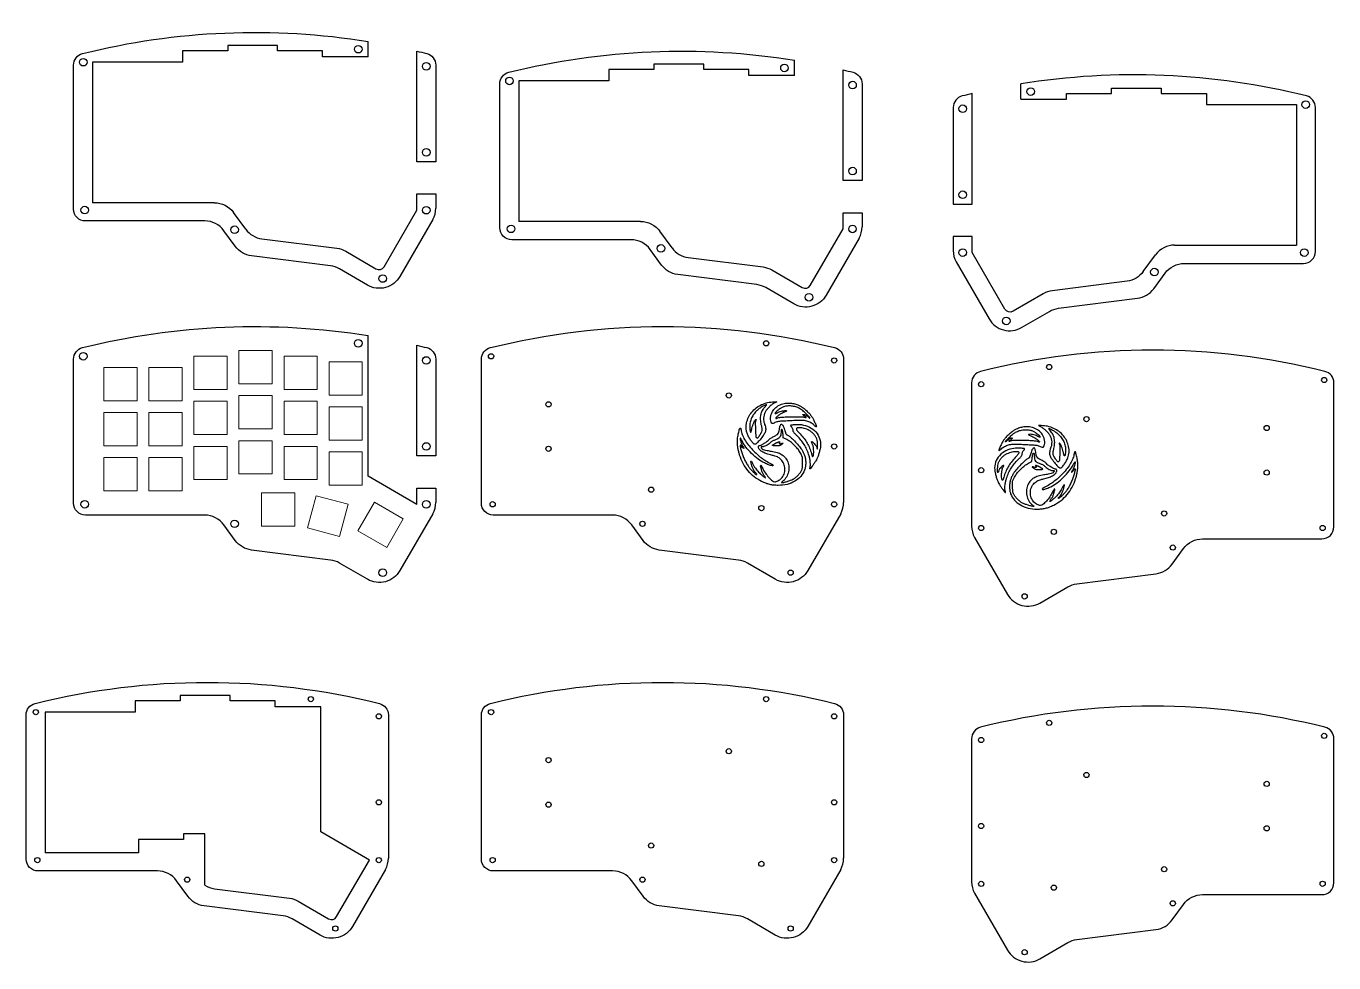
# Model space of a CAD drawing. Header units: millimetres. Extents: x -387 to 701, y -165 to 230.
# Drawn here: x -387 to 165, y -165 to 230 of the extents above; entities that cross this region are included whole.
import ezdxf

# ---------------------------------------------------------------- set-up
doc = ezdxf.new("R2010")
doc.units = ezdxf.units.MM
doc.layers.get('0').update_dxf_attribs({"true_color": 0xffffff})
doc.layers.add('0 (2)', color=7, linetype='Continuous', true_color=0xffffff)
doc.layers.add('Layer 1', color=7, linetype='ByLayer', lineweight=5)

msp = doc.modelspace()

# ---------------------------------------------------------------- linework, layer by layer
for p, q in [((-242.5, 92.82), (-242.5, 99.29)), ((-222, 28.17), (-222, 35)), ((-222, 35), (-214, 35))]:
    msp.add_line(p, q)
for points in [[(-71.25, 70.82, 0.052586), (-72.33, 70.16, 0.031693), (-73.45, 69.18, 0.031648), (-74.44, 68.06, 0.051154), (-75.12, 66.98, 0.052531), (-75.56, 65.77, 0.051989), (-75.75, 64.48, 0.051397), (-75.67, 63.18, 0.049095), (-75.32, 61.89, -0.027071), (-75, 60.89, -0.047825), (-74.87, 60.04, -0.05601), (-74.9, 59.27, -0.05869), (-75.11, 58.55, -0.056823), (-75.87, 57.18, -0.020415), (-77.25, 55.42, -0.013846), (-78.71, 53.79, -0.205559), (-79.4, 53.5, -0.20915), (-80.03, 53.77, -0.028544), (-80.97, 54.91, -0.031822), (-81.88, 56.33, -0.037293), (-82.55, 57.79, -0.140913), (-82.9, 62.5, -0.121877), (-80.75, 66.99, -0.112852), (-76.58, 70.2, -0.108402), (-71.37, 71.35), (-70.15, 71.35)], [(-76.48, 69.28, 0.025198), (-76.95, 68.98, 0.010477), (-77.55, 68.53, 0.010335), (-78.18, 68.02, 0.013152), (-78.74, 67.52, 0.052329), (-80.08, 65.95, 0.057751), (-81.02, 64.19, 0.058432), (-81.53, 62.27, 0.055775), (-81.59, 60.26, 0.011388), (-81.54, 59.77, 0.013103), (-81.46, 59.29, 0.012242), (-81.38, 58.9, 0.070855), (-81.31, 58.7, 0.148643), (-81.17, 58.57, 0.436086), (-81.06, 58.61, 0.041305), (-80.95, 58.96, 0.001535), (-80.64, 60.31, -0.022045), (-80.33, 61.43, -0.023191), (-79.93, 62.5, -0.023188), (-79.5, 63.38, -0.098003), (-79.13, 63.83, -0.007238), (-78.94, 63.97, -0.341336), (-78.9, 63.97, -0.330003), (-78.89, 63.93, -0.007007), (-78.97, 63.71, 0.097545), (-79.23, 62.46, 0.011672), (-79.18, 59.64, 0.007255), (-79.01, 56.72, 0.241211), (-78.66, 56.14, 0.376445), (-78.18, 56.22, 0.026392), (-77.3, 57.42, 0.031584), (-76.53, 58.77, 0.113497), (-76.31, 59.73, 0.041088), (-76.33, 59.99, 0.00597), (-76.43, 60.5, 0.006725), (-76.55, 61.11, 0.005715), (-76.7, 61.75, -0.047916), (-77.01, 63.92, -0.062723), (-76.85, 65.91, -0.066854), (-76.22, 67.7, -0.065889), (-75.14, 69.27, 0.007005), (-74.88, 69.56, 0.010315), (-74.67, 69.83, 0.005965), (-74.5, 70.05, 0.161784), (-74.47, 70.12, 0.513535), (-74.57, 70.19, 0.017646), (-75.06, 70, 0.019846), (-75.71, 69.7, 0.010704)], [(-63.98, 70.79, -0.021416), (-63.03, 70.63, -0.028277), (-62.18, 70.4, -0.025595), (-61.3, 70.06, -0.013536), (-60.25, 69.55, -0.042504), (-59.05, 68.79, -0.022333), (-57.69, 67.66, -0.022256), (-56.42, 66.4, -0.036844), (-55.48, 65.21, -0.029866), (-54.9, 64.23, -0.012216), (-54.22, 62.85, -0.008749), (-53.62, 61.47, -0.095306), (-53.5, 60.88, -0.546801), (-53.56, 60.84, -0.041861), (-53.77, 60.95, -0.028123), (-54.07, 61.17, -0.013668), (-54.42, 61.49, 0.060301), (-55.87, 62.55, 0.061454), (-57.53, 63.23, 0.052645), (-59.51, 63.55, 0.029227), (-61.96, 63.54, -0.001164), (-62.97, 63.48, -0.000535), (-64.29, 63.4, -0.000529), (-65.69, 63.33, -0.000733), (-66.94, 63.26, 0.004485), (-68.61, 63.17, 0.024068), (-69.52, 63.06, 0.038649), (-70.21, 62.89, 0.025833), (-70.96, 62.6, -0.005668), (-71.7, 62.28, -0.06691), (-72, 62.2, -0.177373), (-72.19, 62.24, -0.092553), (-72.37, 62.41, -0.122046), (-72.75, 63.33, -0.053548), (-72.8, 64.65, -0.0512), (-72.56, 66.06, -0.067061), (-72.04, 67.25, -0.079435), (-70.61, 68.95, -0.074893), (-68.7, 70.16, -0.071548), (-66.44, 70.79, -0.062987)], [(-66.94, 69.39, 0.024427), (-67.39, 69.24, 0.013925), (-67.92, 69, 0.013883), (-68.44, 68.74, 0.022292), (-68.86, 68.48, 0.024315), (-69.64, 67.91, 0.024077), (-70.36, 67.26, 0.017054), (-70.93, 66.66, 0.395866), (-70.92, 66.45, 0.281029), (-70.83, 66.42, 0.013728), (-70.51, 66.53, 0.018919), (-70.12, 66.7, 0.012167), (-69.68, 66.92, -0.042961), (-68.76, 67.31, -0.033852), (-67.71, 67.58, -0.03438), (-66.73, 67.69, -0.10325), (-66.07, 67.59, -0.338007), (-66.02, 67.5, -0.234176), (-66.08, 67.4, -0.048232), (-66.37, 67.26, -0.008257), (-66.93, 67.06, 0.045337), (-67.84, 66.66, 0.018174), (-69, 65.96, 0.015771), (-70.07, 65.21, 0.093969), (-70.53, 64.7, 0.110977), (-70.59, 64.52, 0.342591), (-70.53, 64.42, 0.170979), (-70.34, 64.41, 0.044045), (-70.07, 64.53, -0.090533), (-69.32, 64.77, -0.012977), (-67.72, 64.94, -0.012557), (-65.59, 65.05, -0.006243), (-62.88, 65.1, -0.00404), (-61.23, 65.09, -0.008274), (-59.93, 65.05, -0.008191), (-58.95, 64.99, -0.065085), (-58.5, 64.89, 0.021984), (-57.93, 64.72, 0.514141), (-57.82, 64.81, 0.222013), (-57.93, 65.02, 0.013469), (-58.54, 65.43, -0.017603), (-58.86, 65.65, -0.037896), (-59.08, 65.84, -0.066691), (-59.19, 65.98, -0.47273), (-59.16, 66.05, -0.140908), (-58.74, 66.07, -0.049687), (-58.16, 65.87, -0.04508), (-57.54, 65.51, -0.04213), (-56.98, 65.03, 0.013673), (-56.7, 64.77, 0.028422), (-56.47, 64.58, 0.043719), (-56.31, 64.49, 0.550557), (-56.26, 64.52, 0.195265), (-56.43, 64.95, 0.005644), (-57.83, 66.35, 0.011337), (-59.23, 67.67, 0.04722), (-60.16, 68.35, 0.053934), (-61.74, 69.09, 0.043849), (-63.55, 69.53, 0.044777), (-65.36, 69.64, 0.065497)], [(-67.68, 61.48, -0.056535), (-67.44, 61.09, -0.023717), (-67.2, 60.52, -0.013586), (-66.91, 59.62, -0.002855), (-66.44, 58.05, 0.115593), (-66.36, 57.9, 0.031794), (-66.16, 57.71, 0.030338), (-65.91, 57.52, 0.027575), (-65.62, 57.35, -0.063666), (-64.38, 56.5, -0.018815), (-62.7, 54.9, -0.019296), (-61.02, 53.02, -0.026974), (-59.68, 51.22, -0.019328), (-59.37, 50.71, -0.010872), (-59.03, 50.07, -0.010838), (-58.72, 49.4, -0.017394), (-58.48, 48.82, -0.0518), (-58.12, 47.38, -0.034183), (-57.99, 45.66, -0.034473), (-58.09, 43.98, -0.060074), (-58.44, 42.62, -0.0887), (-60.08, 39.94, -0.080534), (-62.59, 37.89, -0.073632), (-65.83, 36.6, -0.057606), (-69.6, 36.16, -0.023256), (-71.51, 36.25, -0.035908), (-73.15, 36.52, -0.035059), (-74.76, 37.03, -0.020888), (-76.59, 37.84, -0.050744), (-79.69, 39.8, -0.052812), (-82.3, 42.31, -0.051808), (-84.35, 45.36, -0.045607), (-85.85, 48.9, -0.018011), (-86.25, 50.34, -0.017378), (-86.55, 51.82, -0.017933), (-86.74, 53.26, -0.023637), (-86.8, 54.59, -0.035278), (-86.69, 56.23, -0.019993), (-86.33, 58.19, -0.010956), (-85.87, 60.04, -0.338607), (-85.52, 60.31, -0.313661), (-85.45, 60.26, -0.01178), (-85.35, 59.97, -0.017548), (-85.25, 59.6, -0.010994), (-85.15, 59.16, 0.049818), (-84.52, 57.06, 0.040068), (-83.44, 54.96, 0.035082), (-81.89, 52.8, 0.022954), (-79.83, 50.54, 0.017542), (-78.02, 48.85, 0.022927), (-76.23, 47.44, 0.022326), (-74.29, 46.17, 0.015343), (-71.99, 44.9, -0.260644), (-71.77, 44.57, -0.499888), (-71.97, 44.4, -0.035294), (-73.62, 44.86, -0.027231), (-75.35, 45.6, -0.04789), (-78.06, 47.26, -0.032422), (-80.8, 49.63, -0.032566), (-83.19, 52.31, -0.051043), (-84.84, 54.92, 0.012356), (-85.25, 55.7, 0.088898), (-85.51, 56.02, 0.626072), (-85.63, 55.97, 0.064394), (-85.59, 55.57, 0.011618), (-85.34, 54.55, 0.019841), (-85.08, 53.71, 0.023764), (-84.8, 53.03, 0.039608), (-84.5, 52.5, -0.01048), (-84.07, 51.84, -0.60841), (-84.13, 51.75, -0.195442), (-84.34, 51.85, -0.007236), (-84.94, 52.52, 0.026434), (-85.5, 53.11, 0.596429), (-85.68, 53.06, 0.107167), (-85.66, 52.59, 0.004154), (-85.22, 50.93, 0.018707), (-84.67, 49.18, 0.01917), (-83.99, 47.48, 0.019645), (-83.2, 45.89, 0.022383), (-82.32, 44.43, 0.024232), (-81.52, 43.34, 0.018923), (-80.55, 42.24, 0.018681), (-79.59, 41.3, 0.061323), (-78.87, 40.79, 0.08263), (-78.61, 40.7, 0.548819), (-78.54, 40.79, 0.113396), (-78.68, 41.04, 0.019962), (-79.05, 41.42, -0.057326), (-79.56, 42.04, -0.028896), (-80.06, 42.91, -0.027057), (-80.5, 43.93, -0.026428), (-80.83, 45, -0.007132), (-81.09, 46.1, -0.274471), (-81.02, 46.34, -0.478108), (-80.84, 46.31, -0.009432), (-80.37, 45.4, 0.014141), (-79.8, 44.35, 0.017806), (-79.21, 43.41, 0.018602), (-78.58, 42.56, 0.018387), (-77.88, 41.74, 0.025507), (-77.17, 41.05, 0.011156), (-76.17, 40.19, 0.003557), (-75.11, 39.35, 0.379657), (-74.94, 39.36, 0.333358), (-74.93, 39.41, 0.004818), (-75.1, 39.72, 0.010972), (-75.32, 40.08, 0.006744), (-75.59, 40.5, -0.020021), (-75.89, 40.98, -0.014549), (-76.18, 41.54, -0.014741), (-76.43, 42.08, -0.030966), (-76.58, 42.52, -0.005464), (-77.03, 44.22, -0.190488), (-76.98, 44.63, -0.596149), (-76.78, 44.62, -0.009196), (-76.13, 43.34, 0.037756), (-74.98, 41.36, 0.033486), (-73.5, 39.49, 0.031894), (-72.02, 38.05, 0.180992), (-71.01, 37.68, 0.078539), (-70.39, 37.78, 0.041744), (-69.67, 38.09, 0.038483), (-68.94, 38.55, 0.036264), (-68.27, 39.13, 0.106539), (-67.13, 40.91, 0.094808), (-66.76, 43.08, 0.093237), (-67.21, 45.26, 0.09886), (-68.43, 47.08, 0.039591), (-69.17, 47.72, 0.049298), (-69.95, 48.17, 0.039326), (-70.94, 48.54, 0.01528), (-72.36, 48.89, -0.030573), (-74.41, 49.46, -0.044645), (-76.13, 50.23, -0.053581), (-77.34, 51.1, -0.165315), (-77.84, 51.97, -0.04041), (-77.88, 52.38, -0.092858), (-77.83, 52.69, -0.14403), (-77.7, 52.87, -0.165376), (-77.49, 52.95, 0.125073), (-76.87, 53.1, 0.012159), (-75.51, 53.89, 0.014846), (-74.19, 54.74, 0.073941), (-73.55, 55.34, -0.045064), (-73.21, 55.7, -0.030041), (-72.75, 56.06, -0.024846), (-72.17, 56.41, -0.013973), (-71.43, 56.79, 0.02641), (-70.28, 57.42, 0.086673), (-69.64, 57.99, 0.099345), (-69.27, 58.7, 0.041321), (-69.06, 59.76, -0.01705), (-68.92, 60.69, -0.037433), (-68.74, 61.38, -0.050305), (-68.53, 61.83, -0.265816), (-68.31, 61.96, -0.13067), (-68.19, 61.93, -0.034744), (-68.02, 61.82, -0.032779), (-67.84, 61.66, -0.028647)], [(-59.82, 61.77, -0.08186), (-56.42, 60.72, -0.094856), (-53.73, 58.68, -0.100956), (-52.1, 55.9, -0.105877), (-51.73, 52.75, -0.029828), (-51.92, 51.5, -0.016031), (-52.3, 49.98, -0.016029), (-52.77, 48.5, -0.032127), (-53.25, 47.37, -0.021062), (-53.72, 46.54, -0.007327), (-54.46, 45.38, -0.007464), (-55.24, 44.22, -0.017011), (-55.88, 43.38, -0.050239), (-56.13, 43.13, -0.55275), (-56.24, 43.16, -0.109624), (-56.24, 43.44, -0.007998), (-56.08, 44.2, 0.066918), (-55.99, 45.11, 0.022615), (-56.11, 46.45, 0.022319), (-56.36, 47.9, 0.026133), (-56.74, 49.26, 0.027548), (-57.61, 51.45, 0.031876), (-58.68, 53.42, 0.031608), (-60, 55.25, 0.026274), (-61.63, 57.03, -0.007393), (-62.41, 57.83, -0.02491), (-62.89, 58.38, -0.037723), (-63.17, 58.79, -0.12889), (-63.25, 59.11, 0.062726), (-63.31, 59.6, 0.036324), (-63.5, 60.17, 0.036467), (-63.77, 60.69, 0.084404), (-64.05, 61.02, -0.026233), (-64.17, 61.13, -0.030537), (-64.26, 61.24, -0.031902), (-64.33, 61.34, -0.131716), (-64.35, 61.42, -0.378308), (-64.14, 61.66, -0.011798), (-62.71, 61.81, -0.020791), (-61.16, 61.86, -0.031975)], [(33.98, 60.79, 0.021416), (33.03, 60.63, 0.028277), (32.18, 60.4, 0.025595), (31.3, 60.06, 0.013536), (30.25, 59.55, 0.042504), (29.05, 58.79, 0.022333), (27.69, 57.66, 0.022256), (26.42, 56.4, 0.036844), (25.48, 55.21, 0.029866), (24.9, 54.23, 0.012216), (24.22, 52.85, 0.008749), (23.62, 51.47, 0.095306), (23.5, 50.88, 0.546801), (23.56, 50.84, 0.041861), (23.77, 50.95, 0.028123), (24.07, 51.17, 0.013668), (24.42, 51.49, -0.060301), (25.87, 52.55, -0.061454), (27.53, 53.23, -0.052645), (29.51, 53.55, -0.029227), (31.96, 53.54, 0.001164), (32.97, 53.48, 0.000535), (34.29, 53.4, 0.000529), (35.69, 53.33, 0.000733), (36.94, 53.26, -0.004485), (38.61, 53.17, -0.024068), (39.52, 53.06, -0.038649), (40.21, 52.89, -0.025833), (40.96, 52.6, 0.005668), (41.7, 52.28, 0.06691), (42, 52.2, 0.177373), (42.19, 52.24, 0.092553), (42.37, 52.41, 0.122046), (42.75, 53.33, 0.053548), (42.8, 54.65, 0.0512), (42.56, 56.06, 0.067061), (42.04, 57.25, 0.079435), (40.61, 58.95, 0.074893), (38.7, 60.16, 0.071548), (36.44, 60.79, 0.062987)], [(41.25, 60.82, -0.052586), (42.33, 60.16, -0.031693), (43.45, 59.18, -0.031648), (44.44, 58.06, -0.051154), (45.12, 56.98, -0.052531), (45.56, 55.77, -0.051989), (45.75, 54.48, -0.051397), (45.67, 53.18, -0.049095), (45.32, 51.89, 0.027071), (45, 50.89, 0.047825), (44.87, 50.04, 0.05601), (44.9, 49.27, 0.05869), (45.11, 48.55, 0.056823), (45.87, 47.18, 0.020415), (47.25, 45.42, 0.013846), (48.71, 43.79, 0.205559), (49.4, 43.5, 0.20915), (50.03, 43.77, 0.028544), (50.97, 44.91, 0.031822), (51.88, 46.33, 0.037293), (52.55, 47.79, 0.140913), (52.9, 52.5, 0.121877), (50.75, 56.99, 0.112852), (46.58, 60.2, 0.108402), (41.37, 61.35), (40.15, 61.35)], [(-68.4, 58.64, -0.052617), (-68.54, 57.33, -0.113874), (-68.97, 56.41, -0.109743), (-69.77, 55.75, -0.046746), (-71.06, 55.24, 0.025947), (-71.63, 55.04, 0.037246), (-72.1, 54.81, 0.03672), (-72.54, 54.5, 0.024266), (-72.99, 54.1, -0.041096), (-73.8, 53.42, -0.03709), (-74.74, 52.85, -0.037982), (-75.62, 52.49, -0.141155), (-76.22, 52.47, 0.07497), (-76.55, 52.5, 0.217508), (-76.75, 52.4, 0.21688), (-76.8, 52.18, 0.074588), (-76.69, 51.86, 0.161162), (-76.33, 51.52, 0.035462), (-75.52, 51.2, 0.025326), (-74.29, 50.89, 0.008399), (-72.45, 50.56, -0.02981), (-70, 50, -0.062527), (-68.21, 49.23, -0.074758), (-66.87, 48.14, -0.062587), (-65.82, 46.65, -0.096721), (-65.14, 44.43, -0.077411), (-65.27, 41.94, -0.078039), (-66.14, 39.62, -0.101382), (-67.63, 37.91, 0.004619), (-68.11, 37.54, 0.097134), (-68.23, 37.4, 0.507574), (-68.2, 37.33, 0.051772), (-67.98, 37.31, 0.064526), (-67.24, 37.4, 0.009811), (-65.82, 37.81, 0.011625), (-64.37, 38.29, 0.031394), (-63.38, 38.71, 0.053337), (-62.41, 39.34, 0.026304), (-61.32, 40.33, 0.026288), (-60.35, 41.41, 0.056132), (-59.74, 42.37, 0.031871), (-59.5, 42.96, 0.047189), (-59.37, 43.51, 0.029101), (-59.31, 44.25, 0.005396), (-59.29, 45.6), (-59.29, 47.91), (-60.1, 49.56, 0.017229), (-60.6, 50.49, 0.030811), (-61.09, 51.22, 0.026134), (-61.71, 51.95, 0.009048), (-62.68, 52.95, 0.009841), (-63.62, 53.85, 0.020689), (-64.39, 54.5, 0.024349), (-65.12, 55.01, 0.021099), (-65.94, 55.48), (-67.43, 56.25), (-67.53, 57.62, 0.024552), (-67.71, 59.02, 0.133049), (-68.03, 59.7, 0.627324), (-68.3, 59.63, 0.049479)], [(-61.74, 60.27, 0.180373), (-61.89, 59.93, 0.14981), (-61.81, 59.55, 0.052909), (-61.39, 58.98, 0.006586), (-60.35, 57.86, -0.024248), (-58.63, 55.86, -0.035608), (-57.33, 53.94, -0.036446), (-56.35, 51.89, -0.027151), (-55.55, 49.51, 0.01264), (-55.42, 49.06, 0.019685), (-55.27, 48.67, 0.01469), (-55.14, 48.38, 0.284573), (-55.06, 48.32, 0.333831), (-54.84, 48.48, 0.035283), (-54.7, 49.12, 0.031444), (-54.62, 50.02, 0.017107), (-54.64, 51.13, 0.012316), (-54.7, 51.98, 0.030633), (-54.8, 52.59, 0.037126), (-54.95, 53.11, 0.027901), (-55.2, 53.66, -0.011966), (-55.41, 54.09, -0.042958), (-55.51, 54.37, -0.098273), (-55.52, 54.54, -0.375822), (-55.45, 54.6, -0.188652), (-55.09, 54.46, -0.018354), (-54.43, 53.8, -0.023491), (-53.8, 53.07, -0.075492), (-53.49, 52.51, 0.004422), (-53.15, 51.61, 0.522171), (-53.05, 51.58, 0.209754), (-52.97, 51.74, 0.002199), (-52.96, 52.99, 0.028783), (-53.04, 54.55, 0.058195), (-53.31, 55.75, 0.062727), (-53.84, 56.8, 0.038937), (-54.69, 57.88, 0.035915), (-55.53, 58.66, 0.037747), (-56.46, 59.3, 0.036737), (-57.49, 59.81, 0.030723), (-58.65, 60.2, 0.029505), (-59.59, 60.39, 0.029582), (-60.55, 60.47, 0.027713), (-61.37, 60.44, 0.176279)], [(36.94, 59.39, -0.024427), (37.39, 59.24, -0.013925), (37.92, 59, -0.013883), (38.44, 58.74, -0.022292), (38.86, 58.48, -0.024315), (39.64, 57.91, -0.024077), (40.36, 57.26, -0.017054), (40.93, 56.66, -0.395866), (40.92, 56.45, -0.281029), (40.83, 56.42, -0.013728), (40.51, 56.53, -0.018919), (40.12, 56.7, -0.012167), (39.68, 56.92, 0.042961), (38.76, 57.31, 0.033852), (37.71, 57.58, 0.03438), (36.73, 57.69, 0.10325), (36.07, 57.59, 0.338007), (36.02, 57.5, 0.234176), (36.08, 57.4, 0.048232), (36.37, 57.26, 0.008257), (36.93, 57.06, -0.045337), (37.84, 56.66, -0.018174), (39, 55.96, -0.015771), (40.07, 55.21, -0.093969), (40.53, 54.7, -0.110977), (40.59, 54.52, -0.342591), (40.53, 54.42, -0.170979), (40.34, 54.41, -0.044045), (40.07, 54.53, 0.090533), (39.32, 54.77, 0.012977), (37.72, 54.94, 0.012557), (35.59, 55.05, 0.006243), (32.88, 55.1, 0.00404), (31.23, 55.09, 0.008274), (29.93, 55.05, 0.008191), (28.95, 54.99, 0.065085), (28.5, 54.89, -0.021984), (27.93, 54.72, -0.514141), (27.82, 54.81, -0.222013), (27.93, 55.02, -0.013469), (28.54, 55.43, 0.017603), (28.86, 55.65, 0.037896), (29.08, 55.84, 0.066691), (29.19, 55.98, 0.47273), (29.16, 56.05, 0.140908), (28.74, 56.07, 0.049687), (28.16, 55.87, 0.04508), (27.54, 55.51, 0.04213), (26.98, 55.03, -0.013673), (26.7, 54.77, -0.028422), (26.47, 54.58, -0.043719), (26.31, 54.49, -0.550557), (26.26, 54.52, -0.195265), (26.43, 54.95, -0.005644), (27.83, 56.35, -0.011337), (29.23, 57.67, -0.04722), (30.16, 58.35, -0.053934), (31.74, 59.09, -0.043849), (33.55, 59.53, -0.044777), (35.36, 59.64, -0.065497)], [(46.48, 59.28, -0.025198), (46.95, 58.98, -0.010477), (47.55, 58.53, -0.010335), (48.18, 58.02, -0.013152), (48.74, 57.52, -0.052329), (50.08, 55.95, -0.057751), (51.02, 54.19, -0.058432), (51.53, 52.27, -0.055775), (51.59, 50.26, -0.011388), (51.54, 49.77, -0.013103), (51.46, 49.29, -0.012242), (51.38, 48.9, -0.070855), (51.31, 48.7, -0.148643), (51.17, 48.57, -0.436086), (51.06, 48.61, -0.041305), (50.95, 48.96, -0.001535), (50.64, 50.31, 0.022045), (50.33, 51.43, 0.023191), (49.93, 52.5, 0.023188), (49.5, 53.38, 0.098003), (49.13, 53.83, 0.007238), (48.94, 53.97, 0.341336), (48.9, 53.97, 0.330003), (48.89, 53.93, 0.007007), (48.97, 53.71, -0.097545), (49.23, 52.46, -0.011672), (49.18, 49.64, -0.007255), (49.01, 46.72, -0.241211), (48.66, 46.14, -0.376445), (48.18, 46.22, -0.026392), (47.3, 47.42, -0.031584), (46.53, 48.77, -0.113497), (46.31, 49.73, -0.041088), (46.33, 49.99, -0.00597), (46.43, 50.5, -0.006725), (46.55, 51.11, -0.005715), (46.7, 51.75, 0.047916), (47.01, 53.92, 0.062723), (46.85, 55.91, 0.066854), (46.22, 57.7, 0.065889), (45.14, 59.27, -0.007005), (44.88, 59.56, -0.010315), (44.67, 59.83, -0.005965), (44.5, 60.05, -0.161784), (44.47, 60.12, -0.513535), (44.57, 60.19, -0.017646), (45.06, 60, -0.019846), (45.71, 59.7, -0.010704)], [(-68.95, 54.47, -0.093143), (-68.97, 54.4, -0.03528), (-69.02, 54.29, -0.033438), (-69.09, 54.19, -0.034797), (-69.17, 54.09, 0.27979), (-69.22, 53.9, 0.260605), (-69.07, 53.75, 0.095415), (-68.67, 53.73, 0.050072), (-68.19, 53.85, -0.014396), (-67.66, 54.02, -0.46459), (-67.56, 53.95, -0.252829), (-67.62, 53.79, -0.0094), (-68.14, 53.38, -0.034014), (-68.54, 53.12, -0.054159), (-68.93, 52.95, -0.04497), (-69.38, 52.85, -0.016424), (-70.04, 52.8, -0.015075), (-70.54, 52.79, -0.015484), (-71.03, 52.8, -0.015402), (-71.46, 52.85, -0.060994), (-71.71, 52.91, -0.007), (-72, 53.03, -0.225622), (-72.05, 53.09, -0.37579), (-72.03, 53.14, -0.013984), (-71.81, 53.23, 0.03208), (-71.64, 53.31, 0.016248), (-71.44, 53.42, 0.01607), (-71.24, 53.55, 0.023042), (-71.07, 53.68, -0.033847), (-70.89, 53.82, -0.017532), (-70.65, 53.96, -0.017349), (-70.39, 54.09, -0.025173), (-70.15, 54.19, 0.002679), (-69.91, 54.27, 0.002214), (-69.67, 54.36, 0.002235), (-69.44, 54.45, 0.005992), (-69.28, 54.51, -0.043319), (-69.15, 54.55, -0.081279), (-69.05, 54.55, -0.13262), (-68.98, 54.53, -0.237017)], [(29.82, 51.77, 0.08186), (26.42, 50.72, 0.094856), (23.73, 48.68, 0.100956), (22.1, 45.9, 0.105877), (21.73, 42.75, 0.029828), (21.92, 41.5, 0.016031), (22.3, 39.98, 0.016029), (22.77, 38.5, 0.032127), (23.25, 37.37, 0.021062), (23.72, 36.54, 0.007327), (24.46, 35.38, 0.007464), (25.24, 34.22, 0.017011), (25.88, 33.38, 0.050239), (26.13, 33.13, 0.55275), (26.24, 33.16, 0.109624), (26.24, 33.44, 0.007998), (26.08, 34.2, -0.066918), (25.99, 35.11, -0.022615), (26.11, 36.45, -0.022319), (26.36, 37.9, -0.026133), (26.74, 39.26, -0.027548), (27.61, 41.45, -0.031876), (28.68, 43.42, -0.031608), (30, 45.25, -0.026274), (31.63, 47.03, 0.007393), (32.41, 47.83, 0.02491), (32.89, 48.38, 0.037723), (33.17, 48.79, 0.12889), (33.25, 49.11, -0.062726), (33.31, 49.6, -0.036324), (33.5, 50.17, -0.036467), (33.77, 50.69, -0.084404), (34.05, 51.02, 0.026233), (34.17, 51.13, 0.030537), (34.26, 51.24, 0.031902), (34.33, 51.34, 0.131716), (34.35, 51.42, 0.378308), (34.14, 51.66, 0.011798), (32.71, 51.81, 0.020791), (31.16, 51.86, 0.031975)], [(31.74, 50.27, -0.180373), (31.89, 49.93, -0.14981), (31.81, 49.55, -0.052909), (31.39, 48.98, -0.006586), (30.35, 47.86, 0.024248), (28.63, 45.86, 0.035608), (27.33, 43.94, 0.036446), (26.35, 41.89, 0.027151), (25.55, 39.51, -0.01264), (25.42, 39.06, -0.019685), (25.27, 38.67, -0.01469), (25.14, 38.38, -0.284573), (25.06, 38.32, -0.333831), (24.84, 38.48, -0.035283), (24.7, 39.12, -0.031444), (24.62, 40.02, -0.017107), (24.64, 41.13, -0.012316), (24.7, 41.98, -0.030633), (24.8, 42.59, -0.037126), (24.95, 43.11, -0.027901), (25.2, 43.66, 0.011966), (25.41, 44.09, 0.042958), (25.51, 44.37, 0.098273), (25.52, 44.54, 0.375822), (25.45, 44.6, 0.188652), (25.09, 44.46, 0.018354), (24.43, 43.8, 0.023491), (23.8, 43.07, 0.075492), (23.49, 42.51, -0.004422), (23.15, 41.61, -0.522171), (23.05, 41.58, -0.209754), (22.97, 41.74, -0.002199), (22.96, 42.99, -0.028783), (23.04, 44.55, -0.058195), (23.31, 45.75, -0.062727), (23.84, 46.8, -0.038937), (24.69, 47.88, -0.035915), (25.53, 48.66, -0.037747), (26.46, 49.3, -0.036737), (27.49, 49.81, -0.030723), (28.65, 50.2, -0.029505), (29.59, 50.39, -0.029582), (30.55, 50.47, -0.027713), (31.37, 50.44, -0.176279)], [(37.68, 51.48, 0.056535), (37.44, 51.09, 0.023717), (37.2, 50.52, 0.013586), (36.91, 49.62, 0.002855), (36.44, 48.05, -0.115593), (36.36, 47.9, -0.031794), (36.16, 47.71, -0.030338), (35.91, 47.52, -0.027575), (35.62, 47.35, 0.063666), (34.38, 46.5, 0.018815), (32.7, 44.9, 0.019296), (31.02, 43.02, 0.026974), (29.68, 41.22, 0.019328), (29.37, 40.71, 0.010872), (29.03, 40.07, 0.010838), (28.72, 39.4, 0.017394), (28.48, 38.82, 0.0518), (28.12, 37.38, 0.034183), (27.99, 35.66, 0.034473), (28.09, 33.98, 0.060074), (28.44, 32.62, 0.0887), (30.08, 29.94, 0.080534), (32.59, 27.89, 0.073632), (35.83, 26.6, 0.057606), (39.6, 26.16, 0.023256), (41.51, 26.25, 0.035908), (43.15, 26.52, 0.035059), (44.76, 27.03, 0.020888), (46.59, 27.84, 0.050744), (49.69, 29.8, 0.052812), (52.3, 32.31, 0.051808), (54.35, 35.36, 0.045607), (55.85, 38.9, 0.018011), (56.25, 40.34, 0.017378), (56.55, 41.82, 0.017933), (56.74, 43.26, 0.023637), (56.8, 44.59, 0.035278), (56.69, 46.23, 0.019993), (56.33, 48.19, 0.010956), (55.87, 50.04, 0.338607), (55.52, 50.31, 0.313661), (55.45, 50.26, 0.01178), (55.35, 49.97, 0.017548), (55.25, 49.6, 0.010994), (55.15, 49.16, -0.049818), (54.52, 47.06, -0.040068), (53.44, 44.96, -0.035082), (51.89, 42.8, -0.022954), (49.83, 40.54, -0.017542), (48.02, 38.85, -0.022927), (46.23, 37.44, -0.022326), (44.29, 36.17, -0.015343), (41.99, 34.9, 0.260644), (41.77, 34.57, 0.499888), (41.97, 34.4, 0.035294), (43.62, 34.86, 0.027231), (45.35, 35.6, 0.04789), (48.06, 37.26, 0.032422), (50.8, 39.63, 0.032566), (53.19, 42.31, 0.051043), (54.84, 44.92, -0.012356), (55.25, 45.7, -0.088898), (55.51, 46.02, -0.626072), (55.63, 45.97, -0.064394), (55.59, 45.57, -0.011618), (55.34, 44.55, -0.019841), (55.08, 43.71, -0.023764), (54.8, 43.03, -0.039608), (54.5, 42.5, 0.01048), (54.07, 41.84, 0.60841), (54.13, 41.75, 0.195442), (54.34, 41.85, 0.007236), (54.94, 42.52, -0.026434), (55.5, 43.11, -0.596429), (55.68, 43.06, -0.107167), (55.66, 42.59, -0.004154), (55.22, 40.93, -0.018707), (54.67, 39.18, -0.01917), (53.99, 37.48, -0.019645), (53.2, 35.89, -0.022383), (52.32, 34.43, -0.024232), (51.52, 33.34, -0.018923), (50.55, 32.24, -0.018681), (49.59, 31.3, -0.061323), (48.87, 30.79, -0.08263), (48.61, 30.7, -0.548819), (48.54, 30.79, -0.113396), (48.68, 31.04, -0.019962), (49.05, 31.42, 0.057326), (49.56, 32.04, 0.028896), (50.06, 32.91, 0.027057), (50.5, 33.93, 0.026428), (50.83, 35, 0.007132), (51.09, 36.1, 0.274471), (51.02, 36.34, 0.478108), (50.84, 36.31, 0.009432), (50.37, 35.4, -0.014141), (49.8, 34.35, -0.017806), (49.21, 33.41, -0.018602), (48.58, 32.56, -0.018387), (47.88, 31.74, -0.025507), (47.17, 31.05, -0.011156), (46.17, 30.19, -0.003557), (45.11, 29.35, -0.379657), (44.94, 29.36, -0.333358), (44.93, 29.41, -0.004818), (45.1, 29.72, -0.010972), (45.32, 30.08, -0.006744), (45.59, 30.5, 0.020021), (45.89, 30.98, 0.014549), (46.18, 31.54, 0.014741), (46.43, 32.08, 0.030966), (46.58, 32.52, 0.005464), (47.03, 34.22, 0.190488), (46.98, 34.63, 0.596149), (46.78, 34.62, 0.009196), (46.13, 33.34, -0.037756), (44.98, 31.36, -0.033486), (43.5, 29.49, -0.031894), (42.02, 28.05, -0.180992), (41.01, 27.68, -0.078539), (40.39, 27.78, -0.041744), (39.67, 28.09, -0.038483), (38.94, 28.55, -0.036264), (38.27, 29.13, -0.106539), (37.13, 30.91, -0.094808), (36.76, 33.08, -0.093237), (37.21, 35.26, -0.09886), (38.43, 37.08, -0.039591), (39.17, 37.72, -0.049298), (39.95, 38.17, -0.039326), (40.94, 38.54, -0.01528), (42.36, 38.89, 0.030573), (44.41, 39.46, 0.044645), (46.13, 40.23, 0.053581), (47.34, 41.1, 0.165315), (47.84, 41.97, 0.04041), (47.88, 42.38, 0.092858), (47.83, 42.69, 0.14403), (47.7, 42.87, 0.165376), (47.49, 42.95, -0.125073), (46.87, 43.1, -0.012159), (45.51, 43.89, -0.014846), (44.19, 44.74, -0.073941), (43.55, 45.34, 0.045064), (43.21, 45.7, 0.030041), (42.75, 46.06, 0.024846), (42.17, 46.41, 0.013973), (41.43, 46.79, -0.02641), (40.28, 47.42, -0.086673), (39.64, 47.99, -0.099345), (39.27, 48.7, -0.041321), (39.06, 49.76, 0.01705), (38.92, 50.69, 0.037433), (38.74, 51.38, 0.050305), (38.53, 51.83, 0.265816), (38.31, 51.96, 0.13067), (38.19, 51.93, 0.034744), (38.02, 51.82, 0.032779), (37.84, 51.66, 0.028647)], [(38.4, 48.64, 0.052617), (38.54, 47.33, 0.113874), (38.97, 46.41, 0.109743), (39.77, 45.75, 0.046746), (41.06, 45.24, -0.025947), (41.63, 45.04, -0.037246), (42.1, 44.81, -0.03672), (42.54, 44.5, -0.024266), (42.99, 44.1, 0.041096), (43.8, 43.42, 0.03709), (44.74, 42.85, 0.037982), (45.62, 42.49, 0.141155), (46.22, 42.47, -0.07497), (46.55, 42.5, -0.217508), (46.75, 42.4, -0.21688), (46.8, 42.18, -0.074588), (46.69, 41.86, -0.161162), (46.33, 41.52, -0.035462), (45.52, 41.2, -0.025326), (44.29, 40.89, -0.008399), (42.45, 40.56, 0.02981), (40, 40, 0.062527), (38.21, 39.23, 0.074758), (36.87, 38.14, 0.062587), (35.82, 36.65, 0.096721), (35.14, 34.43, 0.077411), (35.27, 31.94, 0.078039), (36.14, 29.62, 0.101382), (37.63, 27.91, -0.004619), (38.11, 27.54, -0.097134), (38.23, 27.4, -0.507574), (38.2, 27.33, -0.051772), (37.98, 27.31, -0.064526), (37.24, 27.4, -0.009811), (35.82, 27.81, -0.011625), (34.37, 28.29, -0.031394), (33.38, 28.71, -0.053337), (32.41, 29.34, -0.026304), (31.32, 30.33, -0.026288), (30.35, 31.41, -0.056132), (29.74, 32.37, -0.031871), (29.5, 32.96, -0.047189), (29.37, 33.51, -0.029101), (29.31, 34.25, -0.005396), (29.29, 35.6), (29.29, 37.91), (30.1, 39.56, -0.017229), (30.6, 40.49, -0.030811), (31.09, 41.22, -0.026134), (31.71, 41.95, -0.009048), (32.68, 42.95, -0.009841), (33.62, 43.85, -0.020689), (34.39, 44.5, -0.024349), (35.12, 45.01, -0.021099), (35.94, 45.48), (37.43, 46.25), (37.53, 47.62, -0.024552), (37.71, 49.02, -0.133049), (38.03, 49.7, -0.627324), (38.3, 49.63, -0.049479)], [(38.95, 44.47, 0.093143), (38.97, 44.4, 0.03528), (39.02, 44.29, 0.033438), (39.09, 44.19, 0.034797), (39.17, 44.09, -0.27979), (39.22, 43.9, -0.260605), (39.07, 43.75, -0.095415), (38.67, 43.73, -0.050072), (38.19, 43.85, 0.014396), (37.66, 44.02, 0.46459), (37.56, 43.95, 0.252829), (37.62, 43.79, 0.0094), (38.14, 43.38, 0.034014), (38.54, 43.12, 0.054159), (38.93, 42.95, 0.04497), (39.38, 42.85, 0.016424), (40.04, 42.8, 0.015075), (40.54, 42.79, 0.015484), (41.03, 42.8, 0.015402), (41.46, 42.85, 0.060994), (41.71, 42.91, 0.007), (42, 43.03, 0.225622), (42.05, 43.09, 0.37579), (42.03, 43.14, 0.013984), (41.81, 43.23, -0.03208), (41.64, 43.31, -0.016248), (41.44, 43.42, -0.01607), (41.24, 43.55, -0.023042), (41.07, 43.68, 0.033847), (40.89, 43.82, 0.017532), (40.65, 43.96, 0.017349), (40.39, 44.09, 0.025173), (40.15, 44.19, -0.002679), (39.91, 44.27, -0.002214), (39.67, 44.36, -0.002235), (39.44, 44.45, -0.005992), (39.28, 44.51, 0.043319), (39.15, 44.55, 0.081279), (39.05, 44.55, 0.13262), (38.98, 44.53, 0.237017)]]:
    msp.add_lwpolyline(points, format="xyb", close=True)
at = {"layer": '0 (2)'}
for p, q in [((-280.75, 221.57), (-301.75, 221.57)), ((-301.75, 221.57), (-301.75, 219.32)), ((-280.75, 219.32), (-280.75, 221.57)), ((-242.5, 216.82), (-242.5, 223.29)), ((-301.75, 219.32), (-320.75, 219.32)), ((-320.75, 219.32), (-320.75, 214.57)), ((-261.75, 219.32), (-280.75, 219.32)), ((-261.75, 216.82), (-261.75, 219.32)), ((-242.5, 216.82), (-261.75, 216.82)), ((-222, 172.56), (-222, 219.23)), ((-62.74, 208.93), (-62.74, 215.4)), ((-366.75, 152.62), (-366.75, 213.37)), ((-320.75, 214.57), (-358.75, 214.57)), ((-358.75, 214.57), (-358.75, 155.32)), ((-214, 213.37), (-214, 172.56)), ((-121.99, 211.43), (-140.99, 211.43)), ((-140.99, 211.43), (-140.99, 206.68)), ((-100.99, 213.68), (-121.99, 213.68)), ((-121.99, 213.68), (-121.99, 211.43)), ((-100.99, 211.43), (-100.99, 213.68)), ((-81.99, 211.43), (-100.99, 211.43)), ((-81.99, 208.93), (-81.99, 211.43)), ((-42.24, 164.67), (-42.24, 211.35)), ((-186.99, 144.73), (-186.99, 205.48)), ((-140.99, 206.68), (-178.99, 206.68)), ((-178.99, 206.68), (-178.99, 147.43)), ((-62.74, 208.93), (-81.99, 208.93)), ((-34.24, 205.48), (-34.24, 164.67)), ((32.74, 198.93), (32.74, 205.4)), ((12.24, 154.67), (12.24, 201.35)), ((32.74, 198.93), (51.99, 198.93)), ((51.99, 198.93), (51.99, 201.43)), ((51.99, 201.43), (70.99, 201.43)), ((70.99, 201.43), (70.99, 203.68)), ((70.99, 203.68), (91.99, 203.68)), ((91.99, 203.68), (91.99, 201.43)), ((91.99, 201.43), (110.99, 201.43)), ((110.99, 201.43), (110.99, 196.68)), ((4.24, 195.48), (4.24, 154.67)), ((110.99, 196.68), (148.99, 196.68)), ((148.99, 196.68), (148.99, 137.43)), ((156.99, 134.73), (156.99, 195.48)), ((-214, 172.56), (-222, 172.56)), ((-34.24, 164.67), (-42.24, 164.67)), ((-307.37, 155.32), (-358.75, 155.32)), ((-222, 159), (-214, 159)), ((-222, 152.17), (-222, 159)), ((-214, 159), (-214, 153)), ((4.24, 154.67), (12.24, 154.67)), ((-294.12, 144.15), (-299.27, 151.21)), ((-235.8, 128.36), (-222, 152.17)), ((-42.24, 151.11), (-34.24, 151.11)), ((-42.24, 144.28), (-42.24, 151.11)), ((-34.24, 151.11), (-34.24, 145.11)), ((-311.42, 147.62), (-361.75, 147.62)), ((-298.55, 136.94), (-303.34, 143.51)), ((-215.21, 148.23), (-229.13, 124.21)), ((-127.61, 147.43), (-178.99, 147.43)), ((-56.04, 120.47), (-42.24, 144.28)), ((-287.3, 140.12), (-255.75, 136.13)), ((-131.66, 139.73), (-181.99, 139.73)), ((-114.36, 136.26), (-119.5, 143.32)), ((-35.44, 140.34), (-49.37, 116.32)), ((12.24, 141.11), (4.24, 141.11)), ((4.24, 141.11), (4.24, 135.11)), ((12.24, 134.28), (12.24, 141.11)), ((-258.36, 128.69), (-291.73, 132.91)), ((-251.99, 134.86), (-239.22, 127.45)), ((-118.79, 129.06), (-123.57, 135.62)), ((26.04, 110.47), (12.24, 134.28)), ((84.36, 126.26), (89.5, 133.32)), ((97.61, 137.43), (148.99, 137.43)), ((-242.8, 120.58), (-254.6, 127.42)), ((-107.54, 132.23), (-75.98, 128.24)), ((-72.23, 126.97), (-59.45, 119.56)), ((5.44, 130.34), (19.37, 106.32)), ((101.66, 129.73), (151.99, 129.73)), ((-78.6, 120.8), (-111.97, 125.02)), ((77.54, 122.23), (45.98, 118.24)), ((88.79, 119.06), (93.57, 125.62)), ((-63.03, 112.69), (-74.84, 119.53)), ((42.23, 116.97), (29.45, 109.56)), ((48.6, 110.8), (81.97, 115.02)), ((33.03, 102.69), (44.84, 109.53)), ((-222, 48.56), (-222, 95.23)), ((-366.75, 28.62), (-366.75, 89.37)), ((-242.5, 40.05), (-242.5, 92.82)), ((-214, 89.37), (-214, 48.56)), ((-214, 89.37), (-214, 48.56)), ((-194.75, 28.62), (-194.75, 89.37)), ((-42, 89.37), (-42, 48.56)), ((12, 79.37), (12, 38.56)), ((164.75, 18.62), (164.75, 79.37)), ((-214, 48.56), (-222, 48.56)), ((-42, 48.56), (-42, 35)), ((-222, 28.17), (-242.5, 40.05)), ((-214, 35), (-214, 29)), ((-42, 35), (-42, 29)), ((12, 38.56), (12, 25)), ((-311.42, 23.62), (-361.75, 23.62)), ((-215.21, 24.23), (-229.13, 0.21)), ((-139.42, 23.62), (-189.75, 23.62)), ((-43.21, 24.23), (-57.13, 0.21)), ((12, 25), (12, 19)), ((-298.55, 12.94), (-303.34, 19.51)), ((-126.55, 12.94), (-131.34, 19.51)), ((13.21, 14.23), (27.13, -9.79)), ((109.42, 13.62), (159.75, 13.62)), ((-258.36, 4.69), (-291.73, 8.91)), ((-86.36, 4.69), (-119.73, 8.91)), ((96.55, 2.94), (101.34, 9.51)), ((-242.8, -3.43), (-254.6, 3.42)), ((-70.8, -3.43), (-82.6, 3.42)), ((56.36, -5.31), (89.73, -1.09)), ((40.8, -13.43), (52.6, -6.58)), ((-321.75, -54.68), (-340.75, -54.68)), ((-340.75, -54.68), (-340.75, -59.43)), ((-300.75, -52.43), (-321.75, -52.43)), ((-321.75, -52.43), (-321.75, -54.68)), ((-300.75, -54.68), (-300.75, -52.43)), ((-281.75, -54.68), (-300.75, -54.68)), ((-281.75, -57.18), (-281.75, -54.68)), ((-386.75, -121.38), (-386.75, -60.63)), ((-340.75, -59.43), (-378.75, -59.43)), ((-378.75, -59.43), (-378.75, -118.68)), ((-262.5, -57.18), (-281.75, -57.18)), ((-262.5, -109.95), (-262.5, -57.18)), ((-234, -60.63), (-234, -101.44)), ((-194.75, -121.38), (-194.75, -60.63)), ((-42, -60.63), (-42, -101.44)), ((12, -70.63), (12, -111.44)), ((164.75, -131.38), (164.75, -70.63)), ((-234, -101.44), (-234, -115)), ((-42, -101.44), (-42, -115)), ((-242, -121.83), (-262.5, -109.95)), ((-339.41, -113.17), (-339.41, -118.68)), ((-320.41, -113.17), (-339.41, -113.17)), ((-320.41, -110.8), (-320.41, -113.17)), ((-311.41, -110.8), (-320.41, -110.8)), ((-311.41, -132.39), (-311.41, -110.8)), ((-234, -115), (-234, -121)), ((-42, -115), (-42, -121)), ((12, -111.44), (12, -125)), ((-339.41, -118.68), (-378.75, -118.68)), ((-331.42, -126.38), (-381.75, -126.38)), ((-255.8, -145.64), (-242, -121.83)), ((-235.21, -125.77), (-249.13, -149.79)), ((-139.42, -126.38), (-189.75, -126.38)), ((-43.21, -125.77), (-57.13, -149.79)), ((12, -125), (12, -131)), ((-318.55, -137.05), (-323.34, -130.49)), ((-126.55, -137.05), (-131.34, -130.49)), ((-307.3, -133.88), (-275.75, -137.87)), ((13.21, -135.77), (27.13, -159.79)), ((109.42, -136.38), (159.75, -136.38)), ((-278.36, -145.31), (-311.73, -141.09)), ((-271.99, -139.14), (-259.22, -146.55)), ((-86.36, -145.31), (-119.73, -141.09)), ((96.55, -147.06), (101.34, -140.49)), ((-262.8, -153.43), (-274.6, -146.58)), ((-70.8, -153.43), (-82.6, -146.58)), ((56.36, -155.31), (89.73, -151.09)), ((40.8, -163.43), (52.6, -156.58))]:
    msp.add_line(p, q, dxfattribs=at)
for centre, radius in [((-246.7, 220.05), 1.6), ((-362.68, 214.57), 1.6), ((-218, 212.82), 1.6), ((-66.94, 212.16), 1.6), ((-182.91, 206.68), 1.6), ((-38.24, 204.93), 1.6), ((36.94, 202.16), 1.6), ((8.24, 194.93), 1.6), ((152.91, 196.68), 1.6), ((-218, 176.56), 1.6), ((-38.24, 168.67), 1.6), ((8.24, 158.67), 1.6), ((-362.02, 152.2), 1.6), ((-218.02, 152.17), 1.6), ((-298.82, 143.95), 1.6), ((-182.26, 144.31), 1.6), ((-38.25, 144.28), 1.6), ((-119.06, 136.07), 1.6), ((8.25, 134.28), 1.6), ((152.26, 134.31), 1.6), ((89.06, 126.07), 1.6), ((-236.35, 123.36), 1.6), ((-56.59, 115.47), 1.6), ((26.59, 105.47), 1.6), ((-246.7, 96.05), 1.6), ((-74.7, 96.05), 1.1), ((-362.68, 90.57), 1.6), ((-218, 88.82), 1.6), ((-190.68, 90.57), 1.1), ((-46, 88.82), 1.1), ((44.7, 86.05), 1.1), ((16, 78.82), 1.1), ((160.68, 80.57), 1.1), ((-90.43, 74.08), 1.1), ((-166.43, 70.33), 1.1), ((60.43, 64.08), 1.1), ((136.43, 60.33), 1.1), ((-218, 52.56), 1.6), ((-166.43, 51.58), 1.1), ((-46, 52.56), 1.1), ((16, 42.56), 1.1), ((136.43, 41.58), 1.1), ((-123.18, 34.33), 1.1), ((-362.02, 28.2), 1.6), ((-218.02, 28.17), 1.6), ((-190.02, 28.2), 1.1), ((-76.68, 26.58), 1.1), ((-46.02, 28.17), 1.1), ((93.18, 24.33), 1.1), ((-298.82, 19.95), 1.6), ((-126.82, 19.95), 1.1), ((16.02, 18.17), 1.1), ((46.68, 16.58), 1.1), ((160.02, 18.2), 1.1), ((96.82, 9.95), 1.1), ((-236.35, -0.64), 1.6), ((-64.35, -0.64), 1.1), ((34.35, -10.64), 1.1), ((-266.7, -53.95), 1.1), ((-74.7, -53.95), 1.1), ((-382.68, -59.43), 1.1), ((-238, -61.18), 1.1), ((-190.68, -59.43), 1.1), ((-46, -61.18), 1.1), ((44.7, -63.95), 1.1), ((16, -71.18), 1.1), ((160.68, -69.43), 1.1), ((-90.43, -75.92), 1.1), ((-166.43, -79.67), 1.1), ((60.43, -85.92), 1.1), ((136.43, -89.67), 1.1), ((-238, -97.44), 1.1), ((-166.43, -98.42), 1.1), ((-46, -97.44), 1.1), ((16, -107.44), 1.1), ((136.43, -108.42), 1.1), ((-123.18, -115.67), 1.1), ((-382.02, -121.8), 1.1), ((-238.02, -121.83), 1.1), ((-190.02, -121.8), 1.1), ((-46.02, -121.83), 1.1), ((-76.68, -123.42), 1.1), ((93.18, -125.67), 1.1), ((-318.82, -130.05), 1.1), ((-126.82, -130.05), 1.1), ((16.02, -131.83), 1.1), ((46.68, -133.42), 1.1), ((160.02, -131.8), 1.1), ((96.82, -140.05), 1.1), ((-256.35, -150.64), 1.1), ((-64.35, -150.64), 1.1), ((34.35, -160.64), 1.1)]:
    msp.add_circle(centre, radius, dxfattribs=at)
for centre, start, end in [((-224.03, 153), 331.6062, 360), ((-44.27, 145.11), 331.6062, 360), ((14.27, 135.11), 180, 208.3938), ((-224.03, 29), 331.6062, 360), ((-52.03, 29), 331.6062, 360), ((22.03, 19), 180, 208.3938), ((-244.03, -121), 331.6062, 360), ((-52.03, -121), 331.6062, 360), ((22.03, -131), 180, 208.3938)]:
    msp.add_arc(centre, 10.03, start, end, dxfattribs=at)
for points in [[(-362.96, 218.22), (-323.48, 228.06), (-282.5, 229.75), (-242.5, 223.29)], [(-183.2, 210.33), (-143.72, 220.17), (-102.73, 221.86), (-62.74, 215.4)], [(-366.75, 213.37), (-366.75, 215.66), (-365.19, 217.66), (-362.96, 218.22)], [(-222, 219.23), (-220.6, 218.91), (-219.19, 218.57), (-217.79, 218.22)], [(-217.79, 218.22), (-215.56, 217.66), (-214, 215.66), (-214, 213.37)], [(-186.99, 205.48), (-186.99, 207.77), (-185.42, 209.77), (-183.2, 210.33)], [(-42.24, 211.35), (-40.83, 211.02), (-39.43, 210.68), (-38.03, 210.33)], [(-38.03, 210.33), (-35.8, 209.77), (-34.24, 207.77), (-34.24, 205.48)], [(153.2, 200.33), (113.72, 210.17), (72.73, 211.86), (32.74, 205.4)], [(8.03, 200.33), (5.8, 199.77), (4.24, 197.77), (4.24, 195.48)], [(12.24, 201.35), (10.83, 201.02), (9.43, 200.68), (8.03, 200.33)], [(156.99, 195.48), (156.99, 197.77), (155.42, 199.77), (153.2, 200.33)], [(-307.37, 155.32), (-304.15, 155.32), (-301.15, 153.79), (-299.27, 151.21)], [(-365.29, 149.08), (-366.22, 150.02), (-366.75, 151.29), (-366.75, 152.62)], [(-361.75, 147.62), (-363.08, 147.62), (-364.35, 148.14), (-365.29, 149.08)], [(-303.34, 143.51), (-305.22, 146.09), (-308.22, 147.62), (-311.42, 147.62)], [(-294.12, 144.15), (-292.5, 141.93), (-290.03, 140.47), (-287.3, 140.12)], [(-185.52, 141.19), (-186.46, 142.13), (-186.99, 143.4), (-186.99, 144.73)], [(-127.61, 147.43), (-124.39, 147.43), (-121.39, 145.91), (-119.5, 143.32)], [(-181.99, 139.73), (-183.31, 139.73), (-184.59, 140.25), (-185.52, 141.19)], [(-123.57, 135.62), (-125.46, 138.2), (-128.46, 139.73), (-131.66, 139.73)], [(-291.73, 132.91), (-294.46, 133.26), (-296.93, 134.72), (-298.55, 136.94)], [(-255.75, 136.13), (-254.42, 135.96), (-253.14, 135.53), (-251.99, 134.86)], [(-114.36, 136.26), (-112.74, 134.04), (-110.27, 132.58), (-107.54, 132.23)], [(97.61, 137.43), (94.39, 137.43), (91.39, 135.91), (89.5, 133.32)], [(155.52, 131.19), (156.46, 132.13), (156.99, 133.4), (156.99, 134.73)], [(-254.6, 127.42), (-255.76, 128.09), (-257.03, 128.52), (-258.36, 128.69)], [(-239.22, 127.45), (-238.02, 126.76), (-236.49, 127.17), (-235.8, 128.36)], [(-111.97, 125.02), (-114.7, 125.37), (-117.17, 126.83), (-118.79, 129.06)], [(-75.98, 128.24), (-74.66, 128.07), (-73.38, 127.64), (-72.23, 126.97)], [(93.57, 125.62), (95.46, 128.2), (98.46, 129.73), (101.66, 129.73)], [(151.99, 129.73), (153.31, 129.73), (154.59, 130.25), (155.52, 131.19)], [(-229.13, 124.21), (-230.46, 121.92), (-232.65, 120.24), (-235.21, 119.56)], [(84.36, 126.26), (82.74, 124.04), (80.27, 122.58), (77.54, 122.23)], [(-235.21, 119.56), (-237.77, 118.88), (-240.5, 119.24), (-242.8, 120.58)], [(-74.84, 119.53), (-75.99, 120.2), (-77.27, 120.63), (-78.6, 120.8)], [(-59.45, 119.56), (-58.26, 118.87), (-56.73, 119.28), (-56.04, 120.47)], [(-49.37, 116.32), (-50.7, 114.03), (-52.88, 112.36), (-55.45, 111.67)], [(45.98, 118.24), (44.66, 118.07), (43.38, 117.64), (42.23, 116.97)], [(81.97, 115.02), (84.7, 115.37), (87.17, 116.83), (88.79, 119.06)], [(-55.45, 111.67), (-58.01, 110.99), (-60.74, 111.36), (-63.03, 112.69)], [(29.45, 109.56), (28.26, 108.87), (26.73, 109.28), (26.04, 110.47)], [(44.84, 109.53), (45.99, 110.2), (47.27, 110.63), (48.6, 110.8)], [(-362.96, 94.22), (-323.48, 104.06), (-282.5, 105.75), (-242.5, 99.29)], [(-190.96, 94.22), (-143.3, 106.1), (-93.45, 106.1), (-45.79, 94.22)], [(19.37, 106.32), (20.7, 104.03), (22.88, 102.36), (25.45, 101.67)], [(25.45, 101.67), (28.01, 100.99), (30.74, 101.36), (33.03, 102.69)], [(-366.75, 89.37), (-366.75, 91.66), (-365.19, 93.66), (-362.96, 94.22)], [(-222, 95.23), (-220.6, 94.91), (-219.19, 94.57), (-217.79, 94.22)], [(-217.79, 94.22), (-215.56, 93.66), (-214, 91.66), (-214, 89.37)], [(-217.79, 94.22), (-215.56, 93.66), (-214, 91.66), (-214, 89.37)], [(-194.75, 89.37), (-194.75, 91.66), (-193.19, 93.66), (-190.96, 94.22)], [(-45.79, 94.22), (-43.56, 93.66), (-42, 91.66), (-42, 89.37)], [(160.96, 84.22), (113.3, 96.1), (63.45, 96.1), (15.79, 84.22)], [(15.79, 84.22), (13.56, 83.66), (12, 81.66), (12, 79.37)], [(164.75, 79.37), (164.75, 81.66), (163.19, 83.66), (160.96, 84.22)], [(-365.29, 25.08), (-366.22, 26.02), (-366.75, 27.29), (-366.75, 28.62)], [(-193.29, 25.08), (-194.22, 26.02), (-194.75, 27.29), (-194.75, 28.62)], [(-361.75, 23.62), (-363.08, 23.62), (-364.35, 24.14), (-365.29, 25.08)], [(-303.34, 19.51), (-305.22, 22.09), (-308.22, 23.62), (-311.42, 23.62)], [(-189.75, 23.62), (-191.08, 23.62), (-192.35, 24.14), (-193.29, 25.08)], [(-131.34, 19.51), (-133.22, 22.09), (-136.22, 23.62), (-139.42, 23.62)], [(163.29, 15.08), (164.22, 16.02), (164.75, 17.29), (164.75, 18.62)], [(-291.73, 8.91), (-294.46, 9.26), (-296.93, 10.72), (-298.55, 12.94)], [(-119.73, 8.91), (-122.46, 9.26), (-124.93, 10.72), (-126.55, 12.94)], [(101.34, 9.51), (103.22, 12.09), (106.22, 13.62), (109.42, 13.62)], [(159.75, 13.62), (161.08, 13.62), (162.35, 14.14), (163.29, 15.08)], [(-254.6, 3.42), (-255.76, 4.09), (-257.03, 4.52), (-258.36, 4.69)], [(-229.13, 0.21), (-230.46, -2.08), (-232.65, -3.76), (-235.21, -4.44)], [(-82.6, 3.42), (-83.76, 4.09), (-85.03, 4.52), (-86.36, 4.69)], [(-57.13, 0.21), (-58.46, -2.08), (-60.65, -3.76), (-63.21, -4.44)], [(89.73, -1.09), (92.46, -0.74), (94.93, 0.72), (96.55, 2.94)], [(-235.21, -4.44), (-237.77, -5.12), (-240.5, -4.76), (-242.8, -3.43)], [(-63.21, -4.44), (-65.77, -5.12), (-68.5, -4.76), (-70.8, -3.43)], [(52.6, -6.58), (53.76, -5.91), (55.03, -5.48), (56.36, -5.31)], [(27.13, -9.79), (28.46, -12.08), (30.65, -13.76), (33.21, -14.44)], [(33.21, -14.44), (35.77, -15.12), (38.5, -14.76), (40.8, -13.43)], [(-382.96, -55.78), (-335.3, -43.9), (-285.45, -43.9), (-237.79, -55.78)], [(-190.96, -55.78), (-143.3, -43.9), (-93.45, -43.9), (-45.79, -55.78)], [(160.96, -65.78), (113.3, -53.9), (63.45, -53.9), (15.79, -65.78)], [(-386.75, -60.63), (-386.75, -58.34), (-385.19, -56.34), (-382.96, -55.78)], [(-237.79, -55.78), (-235.56, -56.34), (-234, -58.34), (-234, -60.63)], [(-194.75, -60.63), (-194.75, -58.34), (-193.19, -56.34), (-190.96, -55.78)], [(-45.79, -55.78), (-43.56, -56.34), (-42, -58.34), (-42, -60.63)], [(15.79, -65.78), (13.56, -66.34), (12, -68.34), (12, -70.63)], [(164.75, -70.63), (164.75, -68.34), (163.19, -66.34), (160.96, -65.78)], [(-385.29, -124.92), (-386.22, -123.98), (-386.75, -122.71), (-386.75, -121.38)], [(-381.75, -126.38), (-383.08, -126.38), (-384.35, -125.86), (-385.29, -124.92)], [(-323.34, -130.49), (-325.22, -127.91), (-328.22, -126.38), (-331.42, -126.38)], [(-193.29, -124.92), (-194.22, -123.98), (-194.75, -122.71), (-194.75, -121.38)], [(-189.75, -126.38), (-191.08, -126.38), (-192.35, -125.86), (-193.29, -124.92)], [(-131.34, -130.49), (-133.22, -127.91), (-136.22, -126.38), (-139.42, -126.38)], [(163.29, -134.92), (164.22, -133.98), (164.75, -132.71), (164.75, -131.38)], [(-311.73, -141.09), (-314.46, -140.74), (-316.93, -139.28), (-318.55, -137.05)], [(-311.41, -132.39), (-310.18, -133.18), (-308.78, -133.69), (-307.3, -133.88)], [(-275.75, -137.87), (-274.42, -138.04), (-273.14, -138.47), (-271.99, -139.14)], [(-119.73, -141.09), (-122.46, -140.74), (-124.93, -139.28), (-126.55, -137.05)], [(101.34, -140.49), (103.22, -137.91), (106.22, -136.38), (109.42, -136.38)], [(159.75, -136.38), (161.08, -136.38), (162.35, -135.86), (163.29, -134.92)], [(-274.6, -146.58), (-275.76, -145.91), (-277.03, -145.48), (-278.36, -145.31)], [(-259.22, -146.55), (-258.02, -147.24), (-256.49, -146.83), (-255.8, -145.64)], [(-82.6, -146.58), (-83.76, -145.91), (-85.03, -145.48), (-86.36, -145.31)], [(89.73, -151.09), (92.46, -150.74), (94.93, -149.28), (96.55, -147.06)], [(-255.21, -154.44), (-257.77, -155.12), (-260.5, -154.76), (-262.8, -153.43)], [(-249.13, -149.79), (-250.46, -152.08), (-252.65, -153.76), (-255.21, -154.44)], [(-63.21, -154.44), (-65.77, -155.12), (-68.5, -154.76), (-70.8, -153.43)], [(-57.13, -149.79), (-58.46, -152.08), (-60.65, -153.76), (-63.21, -154.44)], [(27.13, -159.79), (28.46, -162.08), (30.65, -163.76), (33.21, -164.44)], [(52.6, -156.58), (53.76, -155.91), (55.03, -155.48), (56.36, -155.31)], [(33.21, -164.44), (35.77, -165.12), (38.5, -164.76), (40.8, -163.43)]]:
    msp.add_open_spline(points, degree=3, dxfattribs=at)
at = {"layer": 'Layer 1'}
for p, q in [((-302, 90.62), (-316, 90.62)), ((-316, 90.62), (-316, 76.62)), ((-302, 76.62), (-302, 90.62)), ((-283, 93), (-297, 93)), ((-297, 93), (-297, 79)), ((-283, 79), (-283, 93)), ((-264, 90.62), (-278, 90.62)), ((-278, 90.62), (-278, 76.62)), ((-264, 76.62), (-264, 90.62)), ((-244.99, 88.24), (-258.99, 88.24)), ((-258.99, 88.24), (-258.99, 74.25)), ((-244.99, 74.25), (-244.99, 88.24)), ((-340, 85.87), (-354, 85.87)), ((-354, 85.87), (-354, 71.87)), ((-340, 71.87), (-340, 85.87)), ((-321, 85.87), (-335, 85.87)), ((-335, 85.87), (-335, 71.87)), ((-321, 71.87), (-321, 85.87)), ((-297, 79), (-283, 79)), ((-354, 71.87), (-340, 71.87)), ((-335, 71.87), (-321, 71.87)), ((-316, 76.62), (-302, 76.62)), ((-283, 74), (-297, 74)), ((-297, 74), (-297, 60)), ((-283, 60), (-283, 74)), ((-278, 76.62), (-264, 76.62)), ((-258.99, 74.25), (-244.99, 74.25)), ((-340, 66.87), (-354, 66.87)), ((-354, 66.87), (-354, 52.87)), ((-340, 52.87), (-340, 66.87)), ((-321, 66.87), (-335, 66.87)), ((-335, 66.87), (-335, 52.87)), ((-321, 52.87), (-321, 66.87)), ((-302, 71.62), (-316, 71.62)), ((-316, 71.62), (-316, 57.62)), ((-302, 57.62), (-302, 71.62)), ((-264, 71.62), (-278, 71.62)), ((-278, 71.62), (-278, 57.62)), ((-264, 57.62), (-264, 71.62)), ((-244.99, 69.25), (-258.99, 69.25)), ((-258.99, 69.25), (-258.99, 55.25)), ((-244.99, 55.25), (-244.99, 69.25)), ((-316, 57.62), (-302, 57.62)), ((-297, 60), (-283, 60)), ((-278, 57.62), (-264, 57.62)), ((-258.99, 55.25), (-244.99, 55.25)), ((-354, 52.87), (-340, 52.87)), ((-335, 52.87), (-321, 52.87)), ((-302, 52.62), (-316, 52.62)), ((-316, 52.62), (-316, 38.62)), ((-302, 38.62), (-302, 52.62)), ((-283, 55), (-297, 55)), ((-297, 55), (-297, 41)), ((-283, 41), (-283, 55)), ((-264, 52.62), (-278, 52.62)), ((-278, 52.62), (-278, 38.62)), ((-264, 38.62), (-264, 52.62)), ((-244.99, 50.25), (-258.99, 50.25)), ((-258.99, 50.25), (-258.99, 36.25)), ((-244.99, 36.25), (-244.99, 50.25)), ((-340, 47.87), (-354, 47.87)), ((-354, 47.87), (-354, 33.87)), ((-340, 33.87), (-340, 47.87)), ((-321, 47.87), (-335, 47.87)), ((-335, 47.87), (-335, 33.87)), ((-321, 33.87), (-321, 47.87)), ((-316, 38.62), (-302, 38.62)), ((-297, 41), (-283, 41)), ((-278, 38.62), (-264, 38.62)), ((-354, 33.87), (-340, 33.87)), ((-335, 33.87), (-321, 33.87)), ((-258.99, 36.25), (-244.99, 36.25)), ((-273.5, 33), (-287.5, 33)), ((-287.5, 33), (-287.5, 19)), ((-273.5, 19), (-273.5, 33)), ((-264.45, 31.82), (-268.07, 18.3)), ((-250.93, 28.2), (-264.45, 31.82)), ((-254.55, 14.68), (-250.93, 28.2)), ((-239.81, 29.06), (-246.81, 16.94)), ((-227.69, 22.06), (-239.81, 29.06)), ((-234.69, 9.94), (-227.69, 22.06)), ((-287.5, 19), (-273.5, 19)), ((-268.07, 18.3), (-254.55, 14.68)), ((-246.81, 16.94), (-234.69, 9.94))]:
    msp.add_line(p, q, dxfattribs=at)

doc.saveas('drawing.dxf')
